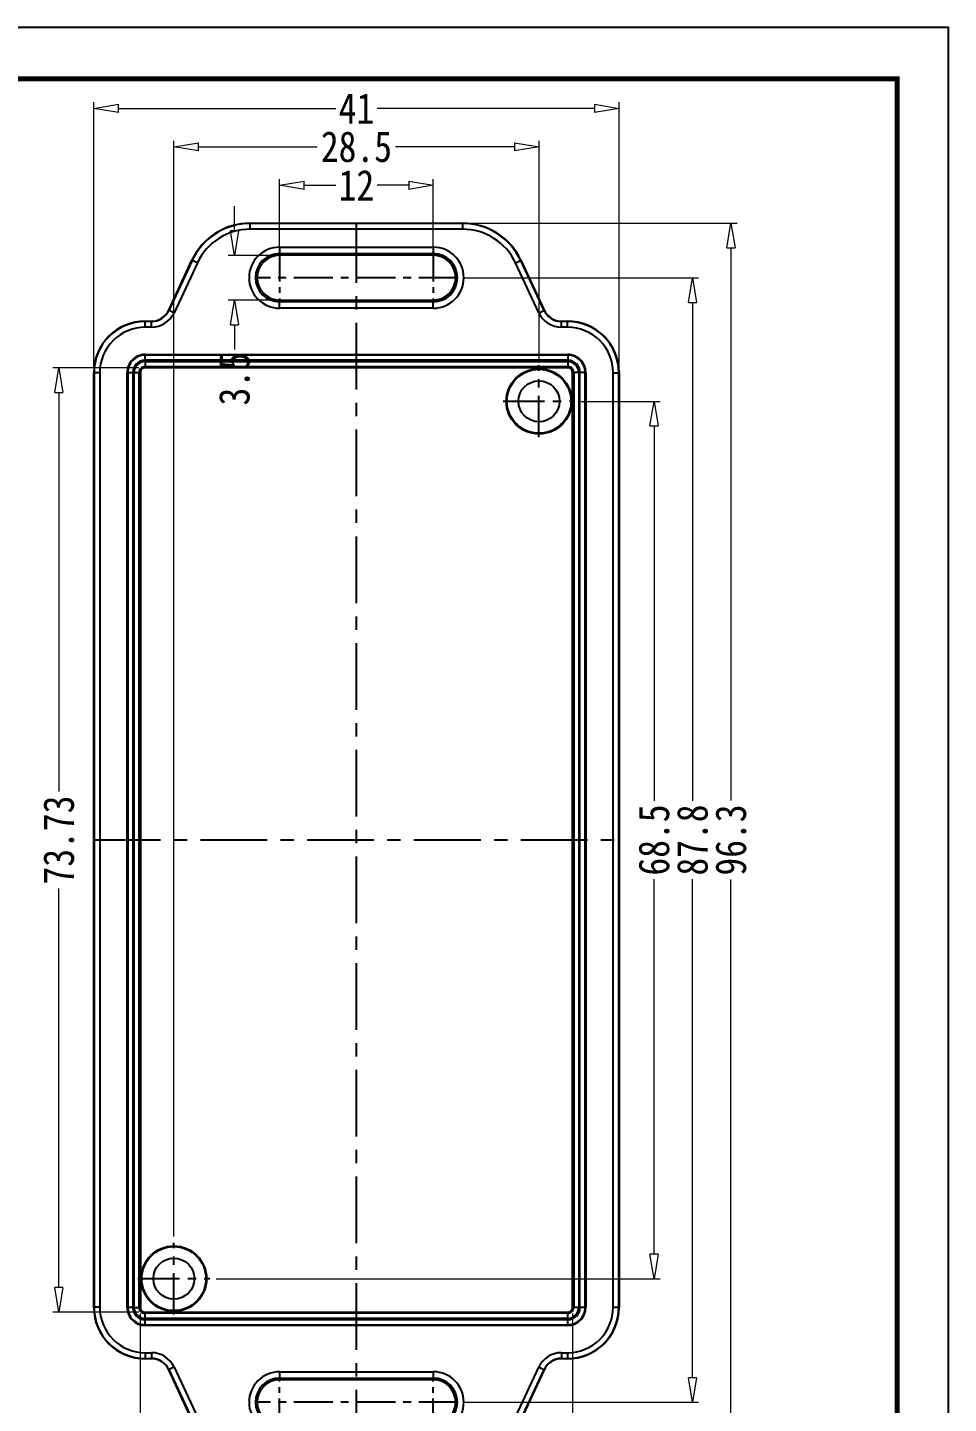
# Model space of a CAD drawing. Header units: millimetres. Extents: x -187 to 1788, y -1993 to 157.
# Drawn here: x -26.8 to 45, y 49.4 to 156.9 of the extents above; entities that cross this region are included whole.
import ezdxf

# ---------------------------------------------------------------- set-up
doc = ezdxf.new("R2010")
doc.units = ezdxf.units.MM
doc.linetypes.add('CENTER', pattern=[50.8, 31.75, -6.35, 6.35, -6.35])
doc.layers.add('dim', color=3, linetype='Continuous', lineweight=9)
doc.layers.add('from', color=7, linetype='Continuous')
doc.styles.add('FFS', font='SIMFANG.TTF', dxfattribs={"width": 0.85})
doc.dimstyles.new('YanXiu', dxfattribs={"dimtxt": 2.5, "dimasz": 2.2, "dimexe": 1, "dimexo": 0.6, "dimgap": 0.66, "dimtad": 0, "dimzin": 9, "dimdsep": 46, "dimtxsty": 'FFS', "dimblk": 'CLOSEDBLANK', "dimcen": 0, "dimclrd": 256, "dimclre": 131, "dimclrt": 42, "dimazin": 0, "dimtfac": 1, "dimtofl": 0, "dimtmove": 0, "dimatfit": 3, "dimldrblk": 'CLOSEDBLANK', "dimfxl": 1, "dimlwd": 5, "dimlwe": 5, "dimarcsym": 0})

# ---------------------------------------------------------------- blocks, each defined once
blk = doc.blocks.new('_ClosedBlank')
at = {"color": 0, "linetype": 'ByBlock', "lineweight": -2}
for p, q in [((-1, 0.167), (0, 0)), ((-1, 0.167), (-1, -0.167)), ((0, 0), (-1, -0.167))]:
    blk.add_line(p, q, dxfattribs=at)
blk = doc.blocks.new('*D6')
at = {"layer": 'Defpoints', "color": 0}
for p in [(6913.7, -3540.04, 0), (6947.43, -3540.04, 0), (6947.43, -3554.46)]:
    blk.add_point(p, dxfattribs=at)
at = {"layer": 'dim', "color": 131, "lineweight": 5}
for p, q in [((6913.7, -3540.52), (6913.7, -3554.94)), ((6947.43, -3540.52), (6947.43, -3554.94))]:
    blk.add_line(p, q, dxfattribs=at)
at = {"layer": 'dim', "lineweight": 5}
for p, q in [((6915.62, -3554.46), (6926.82, -3554.46)), ((6945.51, -3554.46), (6934.31, -3554.46))]:
    blk.add_line(p, q, dxfattribs=at)
at = {"layer": 'dim', "lineweight": 5, "xscale": 1.92, "yscale": 1.92, "zscale": 1.92, "rotation": 180}
blk.add_blockref('_ClosedBlank', (6913.7, -3554.46), dxfattribs=at)
at = {"layer": 'dim', "lineweight": 5, "xscale": 1.92, "yscale": 1.92, "zscale": 1.92}
blk.add_blockref('_ClosedBlank', (6947.43, -3554.46), dxfattribs=at)
at = {"layer": 'dim', "color": 42, "insert": (6930.57, -3554.46), "char_height": 2.4, "attachment_point": 5, "style": 'FFS'}
blk.add_mtext('33.73', dxfattribs=at)
blk = doc.blocks.new('*D7')
at = {"layer": 'Defpoints', "color": 0}
for p in [(6907.34, -3466.67), (6914.07, -3466.67, 0), (6914.07, -3540.4, 0)]:
    blk.add_point(p, dxfattribs=at)
at = {"layer": 'dim', "color": 131, "lineweight": 5}
for p, q in [((6913.59, -3466.67), (6906.87, -3466.67)), ((6913.59, -3540.4), (6906.87, -3540.4))]:
    blk.add_line(p, q, dxfattribs=at)
at = {"layer": 'dim', "lineweight": 5}
for p, q in [((6907.34, -3468.59), (6907.34, -3499.75)), ((6907.34, -3538.48), (6907.34, -3507.32))]:
    blk.add_line(p, q, dxfattribs=at)
at = {"layer": 'dim', "lineweight": 5, "xscale": 1.92, "yscale": 1.92, "zscale": 1.92}
for p, rotation in [((6907.34, -3466.67), 90), ((6907.34, -3540.4), 270)]:
    blk.add_blockref('_ClosedBlank', p, dxfattribs=dict(at, rotation=rotation))
at = {"layer": 'dim', "color": 42, "insert": (6907.34, -3503.54), "char_height": 2.4, "attachment_point": 5, "rotation": 90, "style": 'FFS'}
blk.add_mtext('73.73', dxfattribs=at)
blk = doc.blocks.new('*D8')
at = {"layer": 'Defpoints', "color": 0}
for p in [(6947.63, -3469.29, 0), (6953.8, -3469.29), (6919.13, -3537.79, 0)]:
    blk.add_point(p, dxfattribs=at)
at = {"layer": 'dim', "color": 131, "lineweight": 5}
for p, q in [((6948.11, -3469.29), (6954.28, -3469.29)), ((6919.61, -3537.79), (6954.28, -3537.79))]:
    blk.add_line(p, q, dxfattribs=at)
at = {"layer": 'dim', "lineweight": 5}
for p, q in [((6953.8, -3471.21), (6953.8, -3500.49)), ((6953.8, -3535.87), (6953.8, -3506.59))]:
    blk.add_line(p, q, dxfattribs=at)
at = {"layer": 'dim', "lineweight": 5, "xscale": 1.92, "yscale": 1.92, "zscale": 1.92}
for p, rotation in [((6953.8, -3469.29), 90), ((6953.8, -3537.79), 270)]:
    blk.add_blockref('_ClosedBlank', p, dxfattribs=dict(at, rotation=rotation))
at = {"layer": 'dim', "color": 42, "insert": (6953.8, -3503.54), "char_height": 2.4, "attachment_point": 5, "rotation": 90, "style": 'FFS'}
blk.add_mtext('68.5', dxfattribs=at)
blk = doc.blocks.new('*D9')
at = {"layer": 'Defpoints', "color": 0}
for p in [(6938.49, -3459.64, 0), (6956.8, -3459.64), (6938.49, -3547.44, 0)]:
    blk.add_point(p, dxfattribs=at)
at = {"layer": 'dim', "color": 131, "lineweight": 5}
for p, q in [((6938.97, -3459.64), (6957.28, -3459.64)), ((6938.97, -3547.44), (6957.28, -3547.44))]:
    blk.add_line(p, q, dxfattribs=at)
at = {"layer": 'dim', "lineweight": 5}
for p, q in [((6956.8, -3461.56), (6956.8, -3500.49)), ((6956.8, -3545.52), (6956.8, -3506.59))]:
    blk.add_line(p, q, dxfattribs=at)
at = {"layer": 'dim', "lineweight": 5, "xscale": 1.92, "yscale": 1.92, "zscale": 1.92}
for p, rotation in [((6956.8, -3459.64), 90), ((6956.8, -3547.44), 270)]:
    blk.add_blockref('_ClosedBlank', p, dxfattribs=dict(at, rotation=rotation))
at = {"layer": 'dim', "color": 42, "insert": (6956.8, -3503.54), "char_height": 2.4, "attachment_point": 5, "rotation": 90, "style": 'FFS'}
blk.add_mtext('87.8', dxfattribs=at)
blk = doc.blocks.new('*D10')
at = {"layer": 'Defpoints', "color": 0}
for p in [(6938.87, -3455.39, 0), (6959.8, -3455.39), (6938.87, -3551.69, 0)]:
    blk.add_point(p, dxfattribs=at)
at = {"layer": 'dim', "color": 131, "lineweight": 5}
for p, q in [((6939.35, -3455.39), (6960.28, -3455.39)), ((6939.35, -3551.69), (6960.28, -3551.69))]:
    blk.add_line(p, q, dxfattribs=at)
at = {"layer": 'dim', "lineweight": 5}
for p, q in [((6959.8, -3457.31), (6959.8, -3500.45)), ((6959.8, -3549.77), (6959.8, -3506.62))]:
    blk.add_line(p, q, dxfattribs=at)
at = {"layer": 'dim', "lineweight": 5, "xscale": 1.92, "yscale": 1.92, "zscale": 1.92}
for p, rotation in [((6959.8, -3455.39), 90), ((6959.8, -3551.69), 270)]:
    blk.add_blockref('_ClosedBlank', p, dxfattribs=dict(at, rotation=rotation))
at = {"layer": 'dim', "color": 42, "insert": (6959.8, -3503.54), "char_height": 2.4, "attachment_point": 5, "rotation": 90, "style": 'FFS'}
blk.add_mtext('96.3', dxfattribs=at)
blk = doc.blocks.new('*D11')
at = {"layer": 'Defpoints', "color": 0}
for p in [(6916.32, -3449.42), (6944.82, -3466.48), (6916.32, -3534.98)]:
    blk.add_point(p, dxfattribs=at)
at = {"layer": 'dim', "color": 131, "lineweight": 5}
for p, q in [((6916.32, -3534.5), (6916.32, -3448.94)), ((6944.82, -3466), (6944.82, -3448.94))]:
    blk.add_line(p, q, dxfattribs=at)
at = {"layer": 'dim', "lineweight": 5}
for p, q in [((6918.24, -3449.42), (6927.51, -3449.42)), ((6942.9, -3449.42), (6933.63, -3449.42))]:
    blk.add_line(p, q, dxfattribs=at)
at = {"layer": 'dim', "lineweight": 5, "xscale": 1.92, "yscale": 1.92, "zscale": 1.92, "rotation": 180}
blk.add_blockref('_ClosedBlank', (6916.32, -3449.42), dxfattribs=at)
at = {"layer": 'dim', "lineweight": 5, "xscale": 1.92, "yscale": 1.92, "zscale": 1.92}
blk.add_blockref('_ClosedBlank', (6944.82, -3449.42), dxfattribs=at)
at = {"layer": 'dim', "color": 42, "insert": (6930.57, -3449.42), "char_height": 2.4, "attachment_point": 5, "style": 'FFS'}
blk.add_mtext('28.5', dxfattribs=at)
blk = doc.blocks.new('*D12')
at = {"layer": 'Defpoints', "color": 0}
for p in [(6924.57, -3452.42), (6924.57, -3457.71, 0), (6936.57, -3457.71, 0)]:
    blk.add_point(p, dxfattribs=at)
at = {"layer": 'dim', "color": 131, "lineweight": 5}
for p, q in [((6924.57, -3457.23), (6924.57, -3451.94)), ((6936.57, -3457.23), (6936.57, -3451.94))]:
    blk.add_line(p, q, dxfattribs=at)
at = {"layer": 'dim', "lineweight": 5}
for p, q in [((6926.49, -3452.42), (6928.95, -3452.42)), ((6934.65, -3452.42), (6932.19, -3452.42))]:
    blk.add_line(p, q, dxfattribs=at)
at = {"layer": 'dim', "lineweight": 5, "xscale": 1.92, "yscale": 1.92, "zscale": 1.92, "rotation": 180}
blk.add_blockref('_ClosedBlank', (6924.57, -3452.42), dxfattribs=at)
at = {"layer": 'dim', "lineweight": 5, "xscale": 1.92, "yscale": 1.92, "zscale": 1.92}
blk.add_blockref('_ClosedBlank', (6936.57, -3452.42), dxfattribs=at)
at = {"layer": 'dim', "color": 42, "insert": (6930.57, -3452.42), "char_height": 2.4, "attachment_point": 5, "style": 'FFS'}
blk.add_mtext('12', dxfattribs=at)
blk = doc.blocks.new('*D13')
at = {"layer": 'Defpoints', "color": 0}
for p in [(6924.57, -3457.89), (6921.05, -3461.39), (6924.57, -3461.39)]:
    blk.add_point(p, dxfattribs=at)
at = {"layer": 'dim', "lineweight": 5}
for p, q in [((6921.05, -3455.97), (6921.05, -3454.05)), ((6921.05, -3463.31), (6921.05, -3465.23))]:
    blk.add_line(p, q, dxfattribs=at)
at = {"layer": 'dim', "color": 131, "lineweight": 5}
for p, q in [((6924.09, -3457.89), (6920.57, -3457.89)), ((6924.09, -3461.39), (6920.57, -3461.39))]:
    blk.add_line(p, q, dxfattribs=at)
at = {"layer": 'dim', "lineweight": 5, "xscale": 1.92, "yscale": 1.92, "zscale": 1.92}
for p, rotation in [((6921.05, -3457.89), 270), ((6921.05, -3461.39), 90)]:
    blk.add_blockref('_ClosedBlank', p, dxfattribs=dict(at, rotation=rotation))
at = {"layer": 'dim', "color": 42, "insert": (6921.05, -3467.53), "char_height": 2.4, "attachment_point": 5, "rotation": 90, "style": 'FFS'}
blk.add_mtext('3.5', dxfattribs=at)
blk = doc.blocks.new('*D14')
at = {"layer": 'Defpoints', "color": 0}
for p in [(6910.07, -3446.42), (6910.07, -3467.04, 0), (6951.07, -3467.04, 0)]:
    blk.add_point(p, dxfattribs=at)
at = {"layer": 'dim', "color": 131, "lineweight": 5}
for p, q in [((6910.07, -3466.56), (6910.07, -3445.94)), ((6951.07, -3466.56), (6951.07, -3445.94))]:
    blk.add_line(p, q, dxfattribs=at)
at = {"layer": 'dim', "lineweight": 5}
for p, q in [((6911.99, -3446.42), (6928.95, -3446.42)), ((6949.15, -3446.42), (6932.19, -3446.42))]:
    blk.add_line(p, q, dxfattribs=at)
at = {"layer": 'dim', "lineweight": 5, "xscale": 1.92, "yscale": 1.92, "zscale": 1.92, "rotation": 180}
blk.add_blockref('_ClosedBlank', (6910.07, -3446.42), dxfattribs=at)
at = {"layer": 'dim', "lineweight": 5, "xscale": 1.92, "yscale": 1.92, "zscale": 1.92}
blk.add_blockref('_ClosedBlank', (6951.07, -3446.42), dxfattribs=at)
at = {"layer": 'dim', "color": 42, "insert": (6930.57, -3446.42), "char_height": 2.4, "attachment_point": 5, "style": 'FFS'}
blk.add_mtext('41', dxfattribs=at)
blk = doc.blocks.new('*u21')
at = {"color": 7, "linetype": 'Continuous'}
for p, q in [((-8.304, 48.15, 0), (8.304, 48.15, 0)), ((-8.304, 48.15, 0), (-8.293, 48.132, 0)), ((8.293, 48.132, 0), (-8.293, 48.132, 0)), ((-8.293, 47.682, 0), (-8.293, 48.132, 0)), ((8.293, 47.682, 0), (-8.293, 47.682, 0)), ((8.293, 48.132, 0), (8.304, 48.15, 0)), ((8.293, 47.682, 0), (8.293, 48.132, 0)), ((-6, 46.282, 0), (6, 46.282, 0)), ((-6, 46.282, 0), (-6, 45.65, 0)), ((6, 46.282, 0), (6, 45.65, 0)), ((-14.653, 41.366, 0), (-12.836, 45.263, 0)), ((-12.825, 45.245, 0), (-14.642, 41.348, 0)), ((-12.836, 45.263, 0), (-12.825, 45.245, 0)), ((-12.417, 45.055, 0), (-12.825, 45.245, 0)), ((-6, 45.782, 0), (6, 45.782, 0)), ((6, 45.65, 0), (-6, 45.65, 0)), ((12.417, 45.055, 0), (12.825, 45.245, 0)), ((12.825, 45.245, 0), (12.836, 45.263, 0)), ((14.642, 41.348, 0), (12.825, 45.245, 0)), ((12.836, 45.263, 0), (14.653, 41.366, 0)), ((-12.417, 45.055, 0), (-14.234, 41.158, 0)), ((14.234, 41.158, 0), (12.417, 45.055, 0)), ((-6, 42.15, 0), (6, 42.15, 0)), ((-6, 41.518, 0), (-6, 42.15, 0)), ((6, 42.018, 0), (-6, 42.018, 0)), ((6, 41.518, 0), (6, 42.15, 0)), ((-14.642, 41.348, 0), (-14.653, 41.366, 0)), ((-14.234, 41.158, 0), (-14.642, 41.348, 0)), ((6, 41.518, 0), (-6, 41.518, 0)), ((14.234, 41.158, 0), (14.642, 41.348, 0)), ((14.642, 41.348, 0), (14.653, 41.366, 0)), ((-16.5, 40.5, 0), (-16.013, 40.5, 0)), ((-16.482, 40.482, 0), (-16.5, 40.5, 0)), ((-16.001, 40.482, 0), (-16.482, 40.482, 0)), ((-16.482, 40.032, 0), (-16.482, 40.482, 0)), ((-16.001, 40.032, 0), (-16.482, 40.032, 0)), ((-16.001, 40.482, 0), (-16.013, 40.5, 0)), ((-16.001, 40.032, 0), (-16.001, 40.482, 0)), ((16.001, 40.032, 0), (16.001, 40.482, 0)), ((16.482, 40.032, 0), (16.001, 40.032, 0)), ((16.002, 40.482, 0), (16.013, 40.5, 0)), ((16.482, 40.482, 0), (16.002, 40.482, 0)), ((16.013, 40.5, 0), (16.5, 40.5, 0)), ((16.5, 40.5, 0), (16.482, 40.482, 0)), ((16.482, 40.032, 0), (16.482, 40.482, 0)), ((-16.5, 37.898, 0), (16.5, 37.898, 0)), ((-16.5, 37.45, 0), (-16.5, 37.898, 0)), ((16.499, 37.849, 0), (-16.5, 37.849, 0)), ((16.5, 37.898, 0), (16.5, 37.45, 0)), ((16.5, 37.45, 0), (-16.5, 37.45, 0)), ((-16.5, 37.357, 0), (16.5, 37.357, 0)), ((-16.5, 37.357, 0), (-16.5, 36.865, 0)), ((-16.5, 36.958, 0), (16.5, 36.958, 0)), ((16.5, 36.865, 0), (-16.5, 36.865, 0)), ((16.5, 37.357, 0), (16.5, 36.865, 0)), ((-20.5, -36.5, 0), (-20.5, 36.5, 0)), ((-20.482, 36.482, 0), (-20.5, 36.5, 0)), ((-20.032, 36.482, 0), (-20.482, 36.482, 0)), ((-20.482, 36.482, 0), (-20.482, -36.482, 0)), ((-20.032, 36.482, 0), (-20.032, -36.482, 0)), ((-17.898, 36.5, 0), (-17.45, 36.5, 0)), ((-17.898, -36.5, 0), (-17.898, 36.5, 0)), ((-17.849, 36.5, 0), (-17.849, -36.5, 0)), ((-17.45, 36.5, 0), (-17.45, -36.5, 0)), ((-17.357, 36.5, 0), (-16.865, 36.5, 0)), ((-17.357, -36.5, 0), (-17.357, 36.5, 0)), ((-16.958, -36.5, 0), (-16.958, 36.5, 0)), ((-16.865, 36.5, 0), (-16.865, -36.5, 0)), ((17.357, 36.5, 0), (16.865, 36.5, 0)), ((16.865, -36.5, 0), (16.865, 36.5, 0)), ((16.958, 36.5, 0), (16.958, -36.5, 0)), ((17.357, 36.5, 0), (17.357, -36.5, 0)), ((17.898, 36.5, 0), (17.45, 36.5, 0)), ((17.45, -36.5, 0), (17.45, 36.5, 0)), ((17.849, -36.499, 0), (17.849, 36.5, 0)), ((17.898, 36.5, 0), (17.898, -36.5, 0)), ((20.032, 36.482, 0), (20.482, 36.482, 0)), ((20.032, -36.482, 0), (20.032, 36.482, 0)), ((20.5, 36.5, 0), (20.482, 36.482, 0)), ((20.482, -36.482, 0), (20.482, 36.482, 0)), ((20.5, 36.5, 0), (20.5, -36.5, 0)), ((-20.5, -36.5, 0), (-20.482, -36.482, 0)), ((-20.032, -36.482, 0), (-20.482, -36.482, 0)), ((-17.45, -36.5, 0), (-17.898, -36.5, 0)), ((-17.357, -36.5, 0), (-16.865, -36.5, 0)), ((17.357, -36.5, 0), (16.865, -36.5, 0)), ((17.898, -36.5, 0), (17.45, -36.5, 0)), ((20.032, -36.482, 0), (20.482, -36.482, 0)), ((20.482, -36.482, 0), (20.5, -36.5, 0)), ((-16.5, -37.357, 0), (-16.5, -36.865, 0)), ((-16.5, -36.865, 0), (16.5, -36.865, 0)), ((16.5, -36.958, 0), (-16.5, -36.958, 0)), ((16.5, -37.357, 0), (-16.5, -37.357, 0)), ((-16.5, -37.898, 0), (-16.5, -37.45, 0)), ((-16.5, -37.45, 0), (16.5, -37.45, 0)), ((16.5, -37.357, 0), (16.5, -36.865, 0)), ((16.5, -37.898, 0), (16.5, -37.45, 0)), ((-16.5, -37.849, 0), (16.5, -37.849, 0)), ((16.5, -37.898, 0), (-16.5, -37.898, 0)), ((-16.5, -40.5, 0), (-16.482, -40.482, 0)), ((-16.013, -40.5, 0), (-16.5, -40.5, 0)), ((-16.482, -40.032, 0), (-16.482, -40.482, 0)), ((-16.482, -40.032, 0), (-16.001, -40.032, 0)), ((-16.482, -40.482, 0), (-16.002, -40.482, 0)), ((-16.002, -40.482, 0), (-16.013, -40.5, 0)), ((-16.001, -40.032, 0), (-16.001, -40.482, 0)), ((16.001, -40.032, 0), (16.001, -40.482, 0)), ((16.001, -40.032, 0), (16.482, -40.032, 0)), ((16.001, -40.482, 0), (16.013, -40.5, 0)), ((16.001, -40.482, 0), (16.482, -40.482, 0)), ((16.5, -40.5, 0), (16.013, -40.5, 0)), ((16.482, -40.032, 0), (16.482, -40.482, 0)), ((16.482, -40.482, 0), (16.5, -40.5, 0)), ((-14.642, -41.348, 0), (-14.653, -41.366, 0)), ((-12.836, -45.263, 0), (-14.653, -41.366, 0)), ((-14.234, -41.158, 0), (-14.642, -41.348, 0)), ((-14.642, -41.348, 0), (-12.825, -45.245, 0)), ((-14.234, -41.158, 0), (-12.417, -45.055, 0)), ((-6, -41.518, 0), (-6, -42.15, 0)), ((-6, -41.518, 0), (6, -41.518, 0)), ((6, -41.518, 0), (6, -42.15, 0)), ((12.417, -45.055, 0), (14.234, -41.158, 0)), ((12.825, -45.245, 0), (14.642, -41.348, 0)), ((14.653, -41.366, 0), (12.836, -45.263, 0)), ((14.234, -41.158, 0), (14.642, -41.348, 0)), ((14.642, -41.348, 0), (14.653, -41.366, 0)), ((-6, -42.018, 0), (6, -42.018, 0)), ((6, -42.15, 0), (-6, -42.15, 0))]:
    blk.add_line(p, q, dxfattribs=at)
at = {"color": 1, "linetype": 'CENTER', "ltscale": 0.164}
for p, q in [((0, -48.15), (0, 48.15)), ((-20.5, 0), (20.5, 0))]:
    blk.add_line(p, q, dxfattribs=at)
at = {"color": 1, "linetype": 'CENTER', "ltscale": 0.07}
for p, q in [((-6, 45.825, 0), (-6, 41.975, 0)), ((6, 45.825, 0), (6, 41.975, 0)), ((-6, -45.825, 0), (-6, -41.975, 0)), ((6, -45.825, 0), (6, -41.975, 0))]:
    blk.add_line(p, q, dxfattribs=at)
at = {"color": 1, "linetype": 'CENTER', "ltscale": 0.096}
for p, q in [((7.925, 43.9, 0), (-7.925, 43.9, 0)), ((7.925, -43.9, 0), (-7.925, -43.9, 0))]:
    blk.add_line(p, q, dxfattribs=at)
at = {"color": 1, "linetype": 'CENTER', "ltscale": 0.102095}
for p, q in [((14.25, 31.442), (14.25, 37.058)), ((11.442, 34.25), (17.058, 34.25)), ((-14.25, -37.058), (-14.25, -31.442)), ((-17.058, -34.25), (-11.442, -34.25))]:
    blk.add_line(p, q, dxfattribs=at)
at = {"color": 7, "linetype": 'Continuous'}
for centre, radius in [((14.25, 34.25, 0), 2.552), ((14.25, 34.25, 0), 2.5), ((14.25, 34.25, 0), 1.6), ((-14.25, -34.25, 0), 2.552), ((-14.25, -34.25, 0), 2.5), ((-14.25, -34.25, 0), 1.6)]:
    blk.add_circle(centre, radius, dxfattribs=at)
for centre, radius, start, end in [((-8.305, 43.15, 0), 5, 89.99615, 154.99993), ((-8.293, 43.132, 0), 5, 89.9961, 154.99996), ((-8.293, 43.132, 0), 4.55, 89.99976, 155.00024), ((8.293, 43.132, 0), 5, 25.00004, 90.00389), ((8.293, 43.132, 0), 4.55, 24.99976, 90.00024), ((8.305, 43.15, 0), 5, 25.00007, 90.00385), ((-6, 43.9, 0), 2.382, 90, 270), ((6, 43.9, 0), 2.382, 270, 90), ((-6, 43.9, 0), 1.882, 90, 270), ((-6, 43.9, 0), 1.75, 90, 270), ((6, 43.9, 0), 1.882, 270, 90), ((6, 43.9, 0), 1.75, 270, 90), ((-16.013, 42, 0), 1.5, 270.00044, 335.00781), ((-16.001, 41.982, 0), 1.5, 270.00054, 335.00767), ((-16.001, 41.982, 0), 1.95, 270.00056, 334.99918), ((16.001, 41.982, 0), 1.95, 205.00056, 269.99918), ((16.001, 41.982, 0), 1.5, 205.00006, 270.00723), ((16.013, 42, 0), 1.5, 204.99996, 270.00737), ((-16.5, 36.5, 0), 4, 89.99988, 180.00653), ((-16.482, 36.482, 0), 4, 89.99981, 180.00663), ((-16.482, 36.482, 0), 3.55, 89.99912, 180.00088), ((16.482, 36.482, 0), 4, 359.99337, 90.00019), ((16.482, 36.482, 0), 3.55, 359.99912, 90.00088), ((16.5, 36.5, 0), 4, 359.99347, 90.00012), ((-16.5, 36.5, 0), 1.398, 89.97957, 180.02043), ((-16.5, 36.5, 0), 1.349, 89.97575, 180.02527), ((16.5, 36.5, 0), 1.349, 359.97575, 90.02527), ((16.5, 36.5, 0), 1.398, 359.97957, 90.02043), ((-16.5, 36.5, 0), 0.949, 89.96569, 180.03437), ((-16.5, 36.5, 0), 0.857, 89.9681, 180.0318), ((-16.5, 36.5, 0), 0.457, 89.97667, 180.05626), ((16.5, 36.5, 0), 0.949, 359.96569, 90.03437), ((16.5, 36.5, 0), 0.857, 359.9681, 90.03181), ((16.5, 36.5, 0), 0.457, 359.97667, 90.05626), ((-16.5, -36.5, 0), 4, 179.99347, 270.00012), ((-16.482, -36.482, 0), 4, 179.99337, 270.00019), ((-16.482, -36.482, 0), 3.55, 179.99912, 270.00088), ((-16.5, -36.5, 0), 1.398, 179.97957, 270.02043), ((-16.5, -36.5, 0), 1.349, 179.97575, 270.02527), ((-16.5, -36.5, 0), 0.949, 179.96569, 270.03437), ((-16.5, -36.5, 0), 0.857, 179.9681, 270.03181), ((-16.5, -36.5, 0), 0.457, 179.97559, 270.05733), ((16.482, -36.482, 0), 3.55, 269.99912, 0.00088), ((16.482, -36.482, 0), 4, 269.99981, 0.00663), ((16.5, -36.5, 0), 1.349, 269.97575, 0.02527), ((16.5, -36.5, 0), 0.457, 269.97668, 0.05627), ((16.5, -36.5, 0), 0.857, 269.9681, 0.03181), ((16.5, -36.5, 0), 0.949, 269.96569, 0.03437), ((16.5, -36.5, 0), 1.398, 269.97957, 0.02043), ((16.5, -36.5, 0), 4, 269.99988, 0.00653), ((-16.013, -42, 0), 1.5, 24.99996, 90.00737), ((-16.001, -41.982, 0), 1.5, 25.00006, 90.00723), ((-16.002, -41.982, 0), 1.95, 25.00167, 89.99807), ((16.002, -41.982, 0), 1.95, 90.00167, 154.99807), ((16.001, -41.982, 0), 1.5, 90.00054, 155.00767), ((16.013, -42, 0), 1.5, 90.00044, 155.00781), ((-6, -43.9, 0), 2.382, 90, 270), ((6, -43.9, 0), 2.382, 270, 90), ((-6, -43.9, 0), 1.882, 90, 270), ((-6, -43.9, 0), 1.75, 90, 270), ((6, -43.9, 0), 1.882, 270, 90), ((6, -43.9, 0), 1.75, 270, 90)]:
    blk.add_arc(centre, radius, start, end, dxfattribs=at)
for points, start_tangent, end_tangent in [([(-16.5, 36.865, 0), (-16.595, 36.853, 0), (-16.683, 36.816, 0), (-16.758, 36.758, 0), (-16.816, 36.683, 0), (-16.853, 36.595, 0), (-16.865, 36.5, 0)], (-1, 0), (0, -1)), ([(16.865, 36.5, 0), (16.853, 36.595, 0), (16.816, 36.683, 0), (16.758, 36.758, 0), (16.683, 36.816, 0), (16.595, 36.853, 0), (16.5, 36.865, 0)], (0, 1), (-1, 0)), ([(-16.865, -36.5, 0), (-16.853, -36.595, 0), (-16.816, -36.683, 0), (-16.758, -36.758, 0), (-16.683, -36.816, 0), (-16.595, -36.853, 0), (-16.5, -36.865, 0)], (0, -1), (1, 0)), ([(16.5, -36.865, 0), (16.595, -36.853, 0), (16.683, -36.816, 0), (16.758, -36.758, 0), (16.816, -36.683, 0), (16.853, -36.595, 0), (16.865, -36.5, 0)], (1, 0), (0, 1))]:
    blk.add_spline(points, degree=3, dxfattribs=dict(at, start_tangent=start_tangent, end_tangent=end_tangent))
at = {"layer": 'dim'}
for base, p1, p2, picture, middle in [((-20.5, 57.113), (20.5, 36.5, 0), (-20.5, 36.5, 0), '*D14', (0, 57.113)), ((-14.25, 54.113), (14.25, 37.058), (-14.25, -31.442), '*D11', (0, 54.113))]:
    dim = blk.add_linear_dim(base=base, p1=p1, p2=p2, dimstyle='YanXiu', override={"dimtxt": 2.4, "dimasz": 1.92, "dimexe": 0.47976, "dimexo": 0.47976, "dimgap": 0.47976}, dxfattribs=at)
    dim.commit()
    dim.dimension.update_dxf_attribs({"geometry": picture, "text_midpoint": middle, "dimtype": 128, "insert": (-6930.569, 3503.536)})
for base, p1, p2, picture, middle in [((-6, 51.113), (6, 45.825, 0), (-6, 45.825, 0), '*D12', (0, 51.113)), ((16.865, -50.923, 0), (-16.865, -36.5, 0), (16.865, -36.5, 0), '*D6', (0, -50.923, 0))]:
    dim = blk.add_linear_dim(base=base, p1=p1, p2=p2, dimstyle='YanXiu', override={"dimtxt": 2.4, "dimasz": 1.92, "dimexe": 0.47976, "dimexo": 0.47976, "dimgap": 0.47976}, dxfattribs=at)
    dim.commit()
    dim.dimension.update_dxf_attribs({"geometry": picture, "text_midpoint": middle, "insert": (-6930.569, 3503.536)})
for base, p1, p2, picture, middle in [((-9.522, 42.15, 0), (-6, 45.65, 0), (-6, 42.15, 0), '*D13', (-9.522, 36.011, 0)), ((-23.224, 36.865, 0), (-16.5, -36.865, 0), (-16.5, 36.865, 0), '*D7', (-23.224, 0, 0)), ((23.233, 34.25, 0), (-11.442, -34.25), (17.058, 34.25), '*D8', (23.233, 0, 0))]:
    dim = blk.add_linear_dim(base=base, p1=p1, p2=p2, angle=90, dimstyle='YanXiu', override={"dimtxt": 2.4, "dimasz": 1.92, "dimexe": 0.47976, "dimexo": 0.47976, "dimgap": 0.47976}, dxfattribs=at)
    dim.commit()
    dim.dimension.update_dxf_attribs({"geometry": picture, "text_midpoint": middle, "insert": (-6930.569, 3503.536)})
for base, p1, p2, picture, middle in [((29.233, 48.15, 0), (8.304, -48.15, 0), (8.304, 48.15, 0), '*D10', (29.233, 0, 0)), ((26.233, 43.9, 0), (7.925, -43.9, 0), (7.925, 43.9, 0), '*D9', (26.233, 0, 0))]:
    dim = blk.add_linear_dim(base=base, p1=p1, p2=p2, angle=90, dimstyle='YanXiu', override={"dimtxt": 2.4, "dimasz": 1.92, "dimexe": 0.47976, "dimexo": 0.47976, "dimgap": 0.47976}, dxfattribs=at)
    dim.commit()
    dim.dimension.update_dxf_attribs({"geometry": picture, "text_midpoint": middle, "dimtype": 128, "insert": (-6930.569, 3503.536)})

msp = doc.modelspace()

# ---------------------------------------------------------------- linework, layer by layer
at = {"layer": 'from', "elevation": 0}
msp.add_lwpolyline([(-187.118, -4.464), (45.041, -4.464), (45.041, 156.866), (-187.118, 156.866)], close=True, dxfattribs=at)
at = {"layer": 'from', "const_width": 0.4, "elevation": 0}
msp.add_lwpolyline([(-183.117, -0.463), (-183.117, 152.865), (41.04, 152.865), (41.04, -0.463), (-183.117, -0.463)], dxfattribs=at)

# ---------------------------------------------------------------- block references
msp.add_blockref('*u21', (-1.171, 93.433, 0))

doc.saveas('drawing.dxf')
